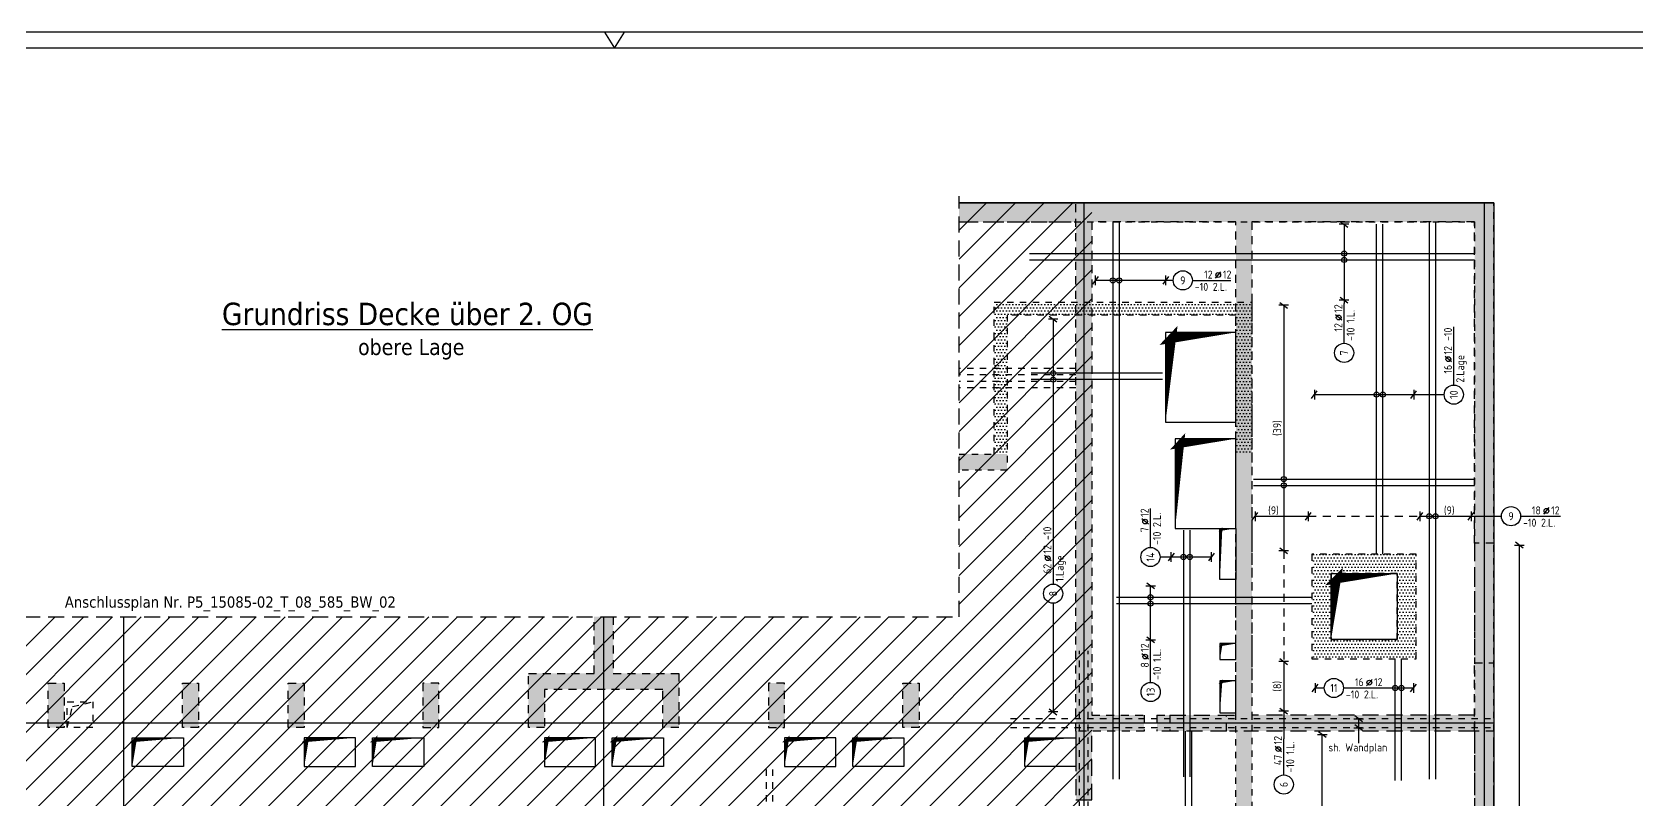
# Model space of a CAD drawing. Extents: x -10 to 81.8, y -37.7 to 49.1.
# Drawn here: x 20.63 to 45.69, y 30.06 to 42.05 of the extents above; entities that cross this region are included whole.
import ezdxf
from ezdxf.enums import TextEntityAlignment as Align

# ---------------------------------------------------------------- set-up
doc = ezdxf.new("R2010")
doc.units = 0
doc.header["$LTSCALE"] = 0.5
for name, pattern in [('AUSGEZOGEN', [1000.01, 1000, 0.01]), ('DASHED', [0.75, 0.5, -0.25]), ('DOT', [0.175, 0.05, -0.125]), ('HIDDEN2', [0.187, 0.125, -0.062]), ('PUNKT', [0.175, 0.05, -0.125]), ('STRICHLINIE', [0.75, 0.5, -0.25]), ('VERDECKT', [0.375, 0.25, -0.125])]:
    doc.linetypes.add(name, pattern=pattern)
for name, color, linetype in [('ACHSEN', 7, 'Continuous'), ('BETON', 7, 'Continuous'), ('Brüstung DG', 7, 'Continuous'), ('DD', 7, 'Continuous'), ('DG', 7, 'Continuous'), ('grau_hell', 7, 'Continuous'), ('grau_mittel', 7, 'Continuous'), ('HILFE', 7, 'Continuous'), ('RAHMEN', 7, 'Continuous'), ('RND', 7, 'Continuous'), ('SCHATTEN', 7, 'Continuous'), ('TEXT', 7, 'Continuous'), ('VERDECKT', 7, 'Continuous'), ('VERDECKT2', 7, 'Continuous')]:
    doc.layers.add(name, color=color, linetype=linetype)
doc.styles.add('helv', font='tahoma.ttf')
doc.styles.add('txt', font='isocp.shx')
pattern_1 = [(0, (-74.13047, 79.29311), (0.025, 0.05), [0, -0.05])]

# ---------------------------------------------------------------- blocks, each defined once
blk = doc.blocks.new('DINA0')
at = {"layer": 'RAHMEN'}
blk.add_line((118.9, 84.1), (0, 84.1), dxfattribs=at)
at = {"layer": 'RAHMEN', "color": 7, "linetype": 'Continuous'}
for p, q in [((59.14, 84.1), (59.45, 83.6)), ((59.45, 83.6), (59.76, 84.1))]:
    blk.add_line(p, q, dxfattribs=at)
at = {"layer": 'RAHMEN', "color": 5}
blk.add_line((118.4, 83.6), (2, 83.6), dxfattribs=at)
blk = doc.blocks.new('lei_gre')
at = {"layer": 'RND', "color": 7, "linetype": 'Continuous'}
for p, q in [((-0.09, -0.12), (0.09, 0.12)), ((0, 0.15), (0, -0.15))]:
    blk.add_line(p, q, dxfattribs=at)
blk = doc.blocks.new('RND_LEI')
at = {"layer": 'RND', "color": 7, "linetype": 'Continuous'}
blk.add_line((1.022, 0.066), (1.19, 0.27), dxfattribs=at)
for centre, radius in [((0, 0), 0.3), ((1.106, 0.168), 0.075)]:
    blk.add_circle(centre, radius, dxfattribs=at)
at = {"layer": 'RND', "color": 7, "linetype": 'Continuous', "style": 'txt'}
blk.add_attdef('POSL', text='', height=0.25, dxfattribs=at).set_placement((0, 0), align=Align.MIDDLE)
blk.add_attdef('ANZ', text='', height=0.25, dxfattribs=at).set_placement((0.931, 0.057), align=Align.RIGHT)
for tag, p in [('DUM', (1.253, 0.057)), ('ABSTD', (1.674, 0.057)), ('POSTXT', (0.374, -0.327))]:
    blk.add_attdef(tag, p, '', height=0.25, dxfattribs=at)

msp = doc.modelspace()

# ---------------------------------------------------------------- hatches: boundary and pattern name
at = {"layer": 'Brüstung DG', "linetype": 'DOT'}
h = msp.add_hatch(dxfattribs=at)
h.set_pattern_fill('DOTS', color=102, scale=0.8, double=1)
h.set_pattern_definition(pattern_1)
h.paths.add_polyline_path([(35.1045, 39.3866), (35.1045, 39.0866), (43.1545, 39.0866), (43.1545, 18.4366), (4.6895, 18.4366), (4.6895, 22.0616), (4.4795, 22.0616), (4.4795, 18.1366), (43.4545, 18.1366), (43.4545, 39.3866)])
h.paths.add_polyline_path([(12.2545, 39.0866), (12.2545, 39.3866), (4.5295, 39.3866), (4.5295, 38.4216), (4.6895, 38.4216), (4.6895, 39.0866)], flags=17)
at = {"layer": 'Brüstung DG', "linetype": 'AUSGEZOGEN'}
h = msp.add_hatch(dxfattribs=at)
h.set_pattern_fill('DOTS', color=102, scale=0.8, double=1)
h.set_pattern_definition([(0, (-79.510814, 79.29311), (0.025, 0.05), [0, -0.05])])
h.paths.add_polyline_path([(40.6145, 33.8966), (40.6145, 32.2666), (42.2445, 32.2666), (42.2445, 33.8966)])
h.paths.add_polyline_path([(40.9145, 33.5966), (40.9145, 32.5666), (41.9445, 32.5666), (41.9445, 33.5966)], flags=16)
at = {"layer": 'DG', "linetype": 'AUSGEZOGEN'}
h = msp.add_hatch(dxfattribs=at)
h.set_pattern_fill('DOTS', scale=0.8, double=1)
h.set_pattern_definition([(0, (-74.13047, 74.84552), (0.025, 0.05), [0, -0.05])])
h.paths.add_polyline_path([(39.4295, 37.6316), (39.4295, 35.4616), (39.6795, 35.4616), (39.6795, 37.8316), (35.6545, 37.8316), (35.6545, 35.4616), (35.8545, 35.4616), (35.8545, 37.6316)])
h = msp.add_hatch(dxfattribs=at)
h.set_pattern_fill('DOTS', scale=0.8, double=1)
h.set_pattern_definition(pattern_1)
h.paths.add_polyline_path([(13.4345, 22.3116), (13.4345, 22.0616), (37.3295, 22.0616), (37.3295, 22.3116)])
h.paths.add_polyline_path([(34.2295, 25.1366), (34.2295, 27.1116), (36.9295, 27.1116), (36.9295, 26.6466), (37.1795, 26.6466), (37.1795, 27.3616), (33.9795, 27.3616), (33.9795, 24.8866), (37.1795, 24.8866), (37.1795, 25.5966), (36.9295, 25.5966), (36.9295, 25.1366)])
h.paths.add_polyline_path([(31.0795, 28.7566), (31.0795, 28.4566), (31.3795, 28.4566), (31.3795, 28.7566)])
h.paths.add_polyline_path([(26.7795, 28.7566), (26.4795, 28.7566), (26.4795, 28.4566), (26.7795, 28.4566)])
h.paths.add_polyline_path([(23.0295, 28.7566), (22.7295, 28.7566), (22.7295, 28.4566), (23.0295, 28.4566)])
h.paths.add_polyline_path([(14.7895, 28.4566), (14.7895, 28.7566), (14.4895, 28.7566), (14.4895, 28.4566)])
h.paths.add_polyline_path([(39.4295, 35.4616), (39.4295, 22.3116), (39.2795, 22.3116), (39.2795, 22.0616), (39.6795, 22.0616), (39.6795, 35.4616)])
h.paths.add_polyline_path([(4.6895, 32.3116), (4.4795, 32.3116), (4.4795, 22.0616), (10.6745, 22.0616), (10.6745, 22.3116), (4.6895, 22.3116)])
h.paths.add_polyline_path([(12.2545, 35.2116), (12.2545, 35.4616), (12.2045, 35.4616), (12.2045, 35.2116)])
h.paths.add_polyline_path([(35.1045, 35.4616), (35.1045, 35.2116), (35.8545, 35.2116), (35.8545, 35.4616)])
at = {"layer": 'grau_hell', "linetype": 'AUSGEZOGEN'}
h = msp.add_hatch(dxfattribs=at)
h.set_pattern_fill('ANSI31', color=9, scale=0.1, style=0, double=1)
h.set_pattern_definition([(45, (0, -25.33528), (-0.2245064, 0.2245064), [])])
h.paths.add_polyline_path([(37.1795, 31.3866), (37.1795, 39.3866), (35.1045, 39.3866), (35.1045, 32.9208), (12.2545, 32.9208), (12.2545, 39.3866), (8.1795, 39.3866), (8.1795, 31.1366), (10.9295, 31.1366), (10.9295, 29.5116), (19.9795, 29.5116), (19.9795, 24.8866), (34.2295, 24.8866), (34.2295, 27.1116), (37.1795, 27.1116)])
at = {"layer": 'grau_mittel'}
h = msp.add_hatch(color=61, dxfattribs=at)
h.paths.add_polyline_path([(43.4545, 39.3866), (36.9295, 39.3866), (36.9295, 31.1366), (37.9945, 31.1366), (37.9945, 31.3866), (37.1795, 31.3866), (37.1795, 39.0866), (39.4295, 39.0866), (39.4295, 31.3866), (39.2795, 31.3866), (39.2795, 31.1366), (39.6795, 31.1366), (39.6795, 39.0866), (43.1545, 39.0866), (43.1545, 34.0716), (43.4545, 34.0716)])
h.paths.add_polyline_path([(43.4545, 34.0716), (43.1545, 34.0716), (43.1545, 32.2016), (43.4545, 32.2016)], flags=17)
h.paths.add_polyline_path([(43.4545, 32.2016), (43.1545, 32.2016), (43.1545, 31.1366), (43.4545, 31.1366)])
h.paths.add_polyline_path([(43.1545, 31.1366), (43.1545, 31.3866), (39.6795, 31.3866), (39.6795, 31.1366)])
h.paths.add_polyline_path([(39.2795, 31.1366), (39.2795, 31.3866), (38.3945, 31.3866), (38.3945, 31.1366)], flags=17)
h.paths.add_polyline_path([(38.3945, 31.3866), (38.1945, 31.3866), (38.1945, 31.1366), (38.3945, 31.1366)], flags=17)
h.paths.add_polyline_path([(43.4545, 31.1366), (43.1545, 31.1366), (43.1545, 25.1616), (43.4545, 25.1616)])
h.paths.add_polyline_path([(43.1545, 24.8616), (43.4545, 24.8616), (43.4545, 25.1616), (43.1545, 25.1616)])
h.paths.add_polyline_path([(43.1545, 20.6366), (43.4545, 20.6366), (43.4545, 24.8616), (43.1545, 24.8616)])
h.paths.add_polyline_path([(43.4545, 20.6366), (43.1545, 20.6366), (43.1545, 18.4366), (42.9045, 18.4366), (42.9045, 18.1366), (43.4545, 18.1366)])
h.paths.add_polyline_path([(37.2045, 18.4366), (37.2045, 18.1366), (42.9045, 18.1366), (42.9045, 18.4366)])
h.paths.add_polyline_path([(36.9045, 18.4366), (36.9045, 18.1366), (37.2045, 18.1366), (37.2045, 18.4366)])
h.paths.add_polyline_path([(29.7045, 18.4366), (29.7045, 18.1366), (36.9045, 18.1366), (36.9045, 18.4366)])
h.paths.add_polyline_path([(29.4045, 18.4366), (29.4045, 18.1366), (29.7045, 18.1366), (29.7045, 18.4366)])
h.paths.add_polyline_path([(22.2045, 18.4366), (22.2045, 18.1366), (29.4045, 18.1366), (29.4045, 18.4366)])
h.paths.add_polyline_path([(21.9045, 18.1366), (22.2045, 18.1366), (22.2045, 18.4366), (21.9045, 18.4366)])
h.paths.add_polyline_path([(14.7045, 18.4366), (14.7045, 18.1366), (21.9045, 18.1366), (21.9045, 18.4366)])
h.paths.add_polyline_path([(14.7045, 18.4366), (14.4045, 18.4366), (14.4045, 18.1366), (14.7045, 18.1366)])
h.paths.add_polyline_path([(8.4545, 18.4366), (8.4545, 18.1366), (14.4045, 18.1366), (14.4045, 18.4366)])
h.paths.add_polyline_path([(8.1545, 18.4366), (8.1545, 18.1366), (8.4545, 18.1366), (8.4545, 18.4366)])
h.paths.add_polyline_path([(5.0545, 18.4366), (5.0545, 18.1366), (8.1545, 18.1366), (8.1545, 18.4366)])
h.paths.add_polyline_path([(4.6895, 18.4366), (4.6895, 25.2315), (4.0245, 25.2315), (4.0245, 24.9315), (4.4795, 24.9315), (4.4795, 18.1366), (5.0545, 18.1366), (5.0545, 18.4366)])
h.paths.add_polyline_path([(4.7545, 27.2815), (4.6895, 27.2815), (4.4045, 27.2815), (4.4045, 25.2315), (4.6895, 25.2315), (4.7545, 25.2315)])
h.paths.add_polyline_path([(4.6895, 39.0866), (8.1795, 39.0866), (8.1795, 31.1366), (8.5795, 31.1366), (8.5795, 31.3866), (8.4295, 31.3866), (8.4295, 39.0866), (10.6795, 39.0866), (10.6795, 31.3866), (9.9145, 31.3866), (9.9145, 31.1366), (10.9295, 31.1366), (10.9295, 39.3866), (4.5295, 39.3866), (4.5295, 32.3116), (4.4795, 32.3116), (4.4795, 27.5815), (4.0245, 27.5815), (4.0245, 27.2815), (4.6895, 27.2815)])
h.paths.add_polyline_path([(4.7545, 31.3866), (4.7545, 31.1366), (8.1795, 31.1366), (8.1795, 31.3866)], flags=17)
h.paths.add_polyline_path([(8.5795, 31.3866), (8.5795, 31.1366), (9.4645, 31.1366), (9.4645, 31.3866)], flags=17)
h.paths.add_polyline_path([(9.4645, 31.3866), (9.4645, 31.1366), (9.7145, 31.1366), (9.7145, 31.3866)], flags=17)
h.paths.add_polyline_path([(10.9295, 31.1366), (10.6795, 31.1366), (10.6795, 29.5116), (10.9295, 29.5116)], flags=17)
h.paths.add_polyline_path([(8.1795, 29.5116), (8.1795, 24.8866), (8.5795, 24.8866), (8.5795, 25.1366), (8.4295, 25.1366), (8.4295, 29.2616), (14.5145, 29.2616), (14.5145, 28.9066), (14.7645, 28.9066), (14.7645, 29.2616), (15.8245, 29.2616), (15.8245, 29.5116)])
h.paths.add_polyline_path([(9.5895, 24.8866), (9.5895, 25.1366), (8.5795, 25.1366), (8.5795, 24.8866)], flags=17)
h.paths.add_polyline_path([(9.5895, 24.8866), (9.7895, 24.8866), (9.7895, 25.1366), (9.5895, 25.1366)])
h.paths.add_polyline_path([(9.9895, 25.1366), (9.9895, 24.8866), (12.9045, 24.8866), (12.9045, 25.1366)], flags=16)
h.paths.add_polyline_path([(13.1045, 25.1366), (13.1045, 24.8866), (13.3545, 24.8866), (13.3545, 25.1366)], flags=16)
h.paths.add_polyline_path([(13.3545, 25.1366), (13.3545, 24.8866), (14.3645, 24.8866), (14.3645, 25.1366)], flags=16)
h.paths.add_polyline_path([(14.5145, 25.1366), (14.3645, 25.1366), (14.3645, 24.8866), (14.9145, 24.8866), (14.9145, 25.1366), (14.7645, 25.1366), (14.7645, 27.8216), (16.1245, 27.8216), (16.1245, 28.0716), (14.7645, 28.0716), (14.7645, 28.7566), (14.5145, 28.7566)])
h.paths.add_polyline_path([(14.9145, 25.1366), (14.9145, 24.8866), (15.9245, 24.8866), (15.9245, 25.1366)], flags=16)
h.paths.add_polyline_path([(15.9245, 24.8866), (16.1745, 24.8866), (16.1745, 25.1366), (15.9245, 25.1366)])
h.paths.add_polyline_path([(16.5795, 29.2616), (16.5795, 29.5116), (16.2245, 29.5116), (16.2245, 29.2616)])
h.paths.add_polyline_path([(17.4645, 29.2616), (17.4645, 29.5116), (16.5795, 29.5116), (16.5795, 29.2616)])
h.paths.add_polyline_path([(18.7795, 29.2616), (18.7795, 25.1366), (16.3745, 25.1366), (16.3745, 24.8866), (20.5295, 24.8866), (20.5295, 25.1366), (19.0295, 25.1366), (19.0295, 29.2616), (19.9795, 29.2616), (19.9795, 28.4816), (21.3545, 28.4816), (21.3545, 28.7316), (20.2295, 28.7316), (20.2295, 29.5116), (17.4645, 29.5116), (17.4645, 29.2616)])
h.paths.add_polyline_path([(16.3245, 28.0716), (16.3245, 27.8216), (17.8645, 27.8216), (17.8645, 28.0716)])
h.paths.add_polyline_path([(20.7295, 25.1366), (20.7295, 24.8866), (29.9045, 24.8866), (29.9045, 25.1366)])
h.paths.add_polyline_path([(25.1045, 28.4816), (25.1045, 28.7316), (22.7545, 28.7316), (22.7545, 28.4816)])
h.paths.add_polyline_path([(28.6545, 28.4816), (28.6545, 28.7316), (26.5045, 28.7316), (26.5045, 28.4816)])
h.paths.add_polyline_path([(30.0545, 28.7316), (30.0545, 28.4816), (31.3545, 28.4816), (31.3545, 29.2616), (32.7345, 29.2616), (32.7345, 29.5116), (31.1045, 29.5116), (31.1045, 28.7316)])
h.paths.add_polyline_path([(31.3545, 26.9116), (31.1045, 26.9116), (31.1045, 25.1366), (30.1045, 25.1366), (30.1045, 24.8866), (31.5045, 24.8866), (31.5045, 25.1366), (31.3545, 25.1366)])
h.paths.add_polyline_path([(32.3895, 24.8866), (32.3895, 25.1366), (31.5045, 25.1366), (31.5045, 24.8866)])
h.paths.add_polyline_path([(32.3895, 25.1366), (32.3895, 24.8866), (33.0945, 24.8866), (33.0945, 25.1366)], flags=17)
h.paths.add_polyline_path([(33.6945, 25.1366), (33.6945, 24.8866), (37.1795, 24.8866), (37.1795, 25.5966), (36.9295, 25.5966), (36.9295, 25.1366), (34.2295, 25.1366), (34.2295, 27.1116), (36.9295, 27.1116), (36.9295, 26.6466), (37.1795, 26.6466), (37.1795, 26.8966), (37.0995, 26.8966), (37.0995, 27.0466), (37.1795, 27.0466), (37.1795, 27.5113), (36.9295, 27.5113), (36.9295, 27.3616), (32.3895, 27.3616), (32.3895, 27.1116), (33.9795, 27.1116), (33.9795, 25.1366)])
h.paths.add_polyline_path([(36.9295, 26.6466), (36.9295, 25.5966), (37.1795, 25.5966), (37.1795, 26.6466)], flags=17)
h.paths.add_polyline_path([(36.9295, 27.5113), (37.1795, 27.5113), (37.1795, 28.3963), (36.9295, 28.3963)])
h.paths.add_polyline_path([(37.1795, 28.6616), (36.9295, 28.6616), (36.9295, 28.3963), (37.1795, 28.3963)])
h.paths.add_polyline_path([(36.6295, 29.5116), (36.6295, 29.2616), (37.1795, 29.2616), (37.1795, 29.5116)])
h.paths.add_polyline_path([(36.0294, 29.2616), (36.0294, 29.5116), (33.3345, 29.5116), (33.3345, 29.2616)])
h.paths.add_polyline_path([(32.3895, 27.1116), (32.3895, 27.3616), (31.5045, 27.3616), (31.5045, 27.1116)])
h.paths.add_polyline_path([(31.5045, 27.1116), (31.5045, 27.3616), (31.3545, 27.3616), (31.3545, 28.2816), (31.1045, 28.2816), (31.1045, 27.1116)])
h.paths.add_polyline_path([(37.1795, 31.1366), (36.9295, 31.1366), (36.9295, 30.0616), (37.1795, 30.0616)])
h.paths.add_polyline_path([(34.2295, 31.1916), (34.4795, 31.1916), (34.4795, 31.8866), (34.2295, 31.8866)])
h.paths.add_polyline_path([(32.3795, 31.8866), (32.1295, 31.8866), (32.1295, 31.1916), (32.3795, 31.1916)])
h.paths.add_polyline_path([(13.6295, 31.8866), (13.3795, 31.8866), (13.3795, 31.1916), (13.6295, 31.1916)])
h.paths.add_polyline_path([(15.7295, 31.8866), (15.4795, 31.8866), (15.4795, 31.1916), (15.7295, 31.1916)])
h.paths.add_polyline_path([(17.3795, 31.8866), (17.1295, 31.8866), (17.1295, 31.1916), (17.3795, 31.1916)])
h.paths.add_polyline_path([(19.4795, 31.8866), (19.2295, 31.8866), (19.2295, 31.1916), (19.4795, 31.1916)])
h.paths.add_polyline_path([(20.8795, 31.1916), (21.1295, 31.1916), (21.1295, 31.8866), (20.8795, 31.8866)])
h.paths.add_polyline_path([(22.9795, 31.1916), (23.2295, 31.1916), (23.2295, 31.8866), (22.9795, 31.8866)])
h.paths.add_polyline_path([(24.8795, 31.8866), (24.6295, 31.8866), (24.6295, 31.1916), (24.8795, 31.1916)])
h.paths.add_polyline_path([(26.7295, 31.1916), (26.9795, 31.1916), (26.9795, 31.8866), (26.7295, 31.8866)])
h.paths.add_polyline_path([(29.7045, 32.9208), (29.4045, 32.9208), (29.4045, 32.0366), (28.3795, 32.0366), (28.3795, 31.1916), (28.6295, 31.1916), (28.6295, 31.7866), (30.4795, 31.7866), (30.4795, 31.1916), (30.7295, 31.1916), (30.7295, 32.0366), (29.7045, 32.0366)])
h.paths.add_polyline_path([(35.1045, 39.3866), (35.1045, 39.0866), (36.9295, 39.0866), (36.9295, 39.3866)])
h.paths.add_polyline_path([(12.2545, 39.0866), (12.2545, 39.3866), (10.9295, 39.3866), (10.9295, 39.0866)])

# ---------------------------------------------------------------- linework, layer by layer
at = {"layer": 'ACHSEN', "color": 140, "linetype": 'AUSGEZOGEN'}
for p, q in [((43.4545, 39.3866), (35.1045, 39.3866)), ((37.0545, 39.3866), (37.0545, 17.1366)), ((43.3045, 39.3866), (43.3045, 17.1366)), ((22.0545, 32.9208), (22.0545, 17.1366)), ((29.5545, 32.9208), (29.5545, 17.1366)), ((43.4545, 31.2616), (2.2545, 31.2616))]:
    msp.add_line(p, q, dxfattribs=at)
at = {"layer": 'BETON', "color": 6, "linetype": 'AUSGEZOGEN'}
for p, q in [((35.1045, 39.3866), (43.4545, 39.3866)), ((43.4545, 39.3866), (43.4545, 18.1366))]:
    msp.add_line(p, q, dxfattribs=at)
for points in [[(38.3295, 35.9616), (39.4295, 35.9616), (39.4295, 37.3616), (38.3295, 37.3616)], [(38.4795, 34.3016), (39.4295, 34.3016), (39.4295, 35.7016), (38.4795, 35.7016)], [(39.4295, 33.5016), (39.1795, 33.5016), (39.1795, 34.3016), (39.4295, 34.3016)], [(40.9145, 33.5966), (41.9445, 33.5966), (41.9445, 32.5666), (40.9145, 32.5666)], [(39.1795, 32.2516), (39.4295, 32.2516), (39.4295, 32.5016), (39.1795, 32.5016)], [(39.1795, 31.4216), (39.4295, 31.4216), (39.4295, 31.9216), (39.1795, 31.9216)], [(22.1945, 31.0316), (22.9945, 31.0316), (22.9945, 30.5816), (22.1945, 30.5816)], [(24.8795, 30.5816), (25.6795, 30.5816), (25.6795, 31.0316), (24.8795, 31.0316)], [(25.9445, 31.0316), (26.7445, 31.0316), (26.7445, 30.5816), (25.9445, 30.5816)], [(29.4295, 31.0316), (28.6295, 31.0316), (28.6295, 30.5816), (29.4295, 30.5816)], [(29.6895, 31.0316), (30.4895, 31.0316), (30.4895, 30.5816), (29.6895, 30.5816)], [(33.1795, 31.0316), (32.3795, 31.0316), (32.3795, 30.5816), (33.1795, 30.5816)], [(33.4445, 31.0316), (34.2445, 31.0316), (34.2445, 30.5816), (33.4445, 30.5816)], [(36.1295, 31.0316), (36.9295, 31.0316), (36.9295, 30.5816), (36.1295, 30.5816)]]:
    msp.add_lwpolyline(points, close=True, dxfattribs=at)
at = {"layer": 'Brüstung DG', "color": 102, "linetype": 'DOT'}
for p, q in [((40.6145, 33.8966), (40.6145, 32.2666)), ((42.2445, 33.8966), (40.6145, 33.8966)), ((42.2445, 32.2666), (42.2445, 33.8966)), ((41.9445, 33.5966), (40.9145, 33.5966)), ((40.9145, 33.5966), (40.9145, 32.5666)), ((41.9445, 32.5666), (41.9445, 33.5966)), ((40.9145, 32.5666), (41.9445, 32.5666)), ((40.6145, 32.2666), (42.2445, 32.2666))]:
    msp.add_line(p, q, dxfattribs=at)
at = {"layer": 'Brüstung DG', "color": 102, "linetype": 'PUNKT', "lineweight": -2}
msp.add_lwpolyline([(35.1045, 39.0866), (43.1545, 39.0866), (43.1545, 18.4366), (4.6895, 18.4366), (4.6895, 22.0616), (4.4795, 22.0616), (4.4795, 18.1366), (43.4545, 18.1366), (43.4545, 39.3866), (35.1045, 39.3866)], dxfattribs=at)
at = {"layer": 'DD', "color": 7, "linetype": 'HIDDEN2'}
for p, q in [((21.2596, 31.5181), (21.5795, 31.5916)), ((21.1795, 31.1916), (21.2596, 31.5181))]:
    msp.add_line(p, q, dxfattribs=at)
msp.add_lwpolyline([(21.1795, 31.5916), (21.5795, 31.5916), (21.5795, 31.1916), (21.1795, 31.1916)], close=True, dxfattribs=at)
at = {"layer": 'DG', "color": 7, "linetype": 'PUNKT', "lineweight": -2}
for p, q in [((35.6545, 35.4616), (35.6545, 37.8316)), ((35.6545, 37.8316), (39.6795, 37.8316)), ((39.4295, 37.6316), (35.8545, 37.6316)), ((35.8545, 37.6316), (35.8545, 35.2116)), ((39.4295, 22.3116), (39.4295, 37.6316)), ((39.6795, 37.8316), (39.6795, 22.0616)), ((35.1045, 35.4616), (35.6545, 35.4616)), ((35.8545, 35.2116), (35.1045, 35.2116))]:
    msp.add_line(p, q, dxfattribs=at)
at = {"layer": 'HILFE', "color": 102, "linetype": 'DASHED'}
for p, q in [((35.1045, 32.9208), (35.1045, 39.4866)), ((12.2545, 32.9208), (35.1045, 32.9208))]:
    msp.add_line(p, q, dxfattribs=at)
at = {"layer": 'HILFE', "color": 102, "linetype": 'AUSGEZOGEN'}
msp.add_line((41.3464, 30.9451), (41.3464, 31.3281), dxfattribs=at)
at = {"layer": 'RND', "color": 7, "linetype": 'AUSGEZOGEN'}
for p, q in [((41.1176, 39.0491), (41.1176, 37.8667)), ((38.3318, 38.1732), (37.2341, 38.1732)), ((38.449, 38.1732), (38.3318, 38.1732)), ((38.749, 38.1732), (39.3515, 38.1732)), ((41.1176, 37.8667), (41.1176, 37.811)), ((40.1754, 37.7841), (40.1754, 33.9518)), ((41.1176, 37.1912), (41.1176, 37.811)), ((36.5742, 37.5699), (36.5742, 33.4319)), ((42.8303, 36.5396), (42.8303, 37.4459)), ((40.6541, 36.3896), (42.2043, 36.3896)), ((42.2043, 36.3896), (42.6803, 36.3896)), ((38.0939, 34.0041), (38.0939, 34.6105)), ((39.7265, 34.4906), (40.5589, 34.4906)), ((42.3014, 34.4906), (43.1, 34.4906)), ((43.1, 34.4906), (43.5746, 34.4906)), ((43.8746, 34.4906), (44.497, 34.4906)), ((38.417, 33.8541), (38.2439, 33.8541)), ((39.0458, 33.8541), (38.417, 33.8541)), ((43.8554, 24.9026), (43.8554, 34.0386)), ((38.0963, 32.5592), (38.0963, 33.4017)), ((36.5742, 33.1319), (36.5742, 31.4361)), ((38.0963, 32.5107), (38.0963, 32.5592)), ((38.0963, 31.8962), (38.0963, 32.5107)), ((40.1754, 32.2222), (40.1754, 31.4485)), ((40.6664, 31.8089), (40.8088, 31.8089)), ((41.1088, 31.8089), (42.201, 31.8089)), ((40.1754, 31.4485), (40.1754, 31.0173)), ((40.7778, 28.5543), (40.7778, 31.0812)), ((40.1754, 30.4515), (40.1754, 31.0173))]:
    msp.add_line(p, q, dxfattribs=at)
at = {"layer": 'RND', "color": 7, "linetype": 'VERDECKT'}
for p, q in [((40.5589, 34.4906), (42.3014, 34.4906)), ((40.1754, 33.9518), (40.1754, 32.2222))]:
    msp.add_line(p, q, dxfattribs=at)
at = {"layer": 'RND', "color": 1, "linetype": 'AUSGEZOGEN'}
for points in [[(37.5069, 39.0866), (37.5069, 30.3866)], [(37.6069, 39.0866), (37.6069, 30.3866)], [(41.6246, 33.8991), (41.6246, 39.0491)], [(41.7246, 33.8991), (41.7246, 39.0491)], [(42.4464, 39.0866), (42.4464, 30.3866)], [(42.5464, 39.0866), (42.5464, 30.3866)], [(36.2045, 38.5921), (43.1545, 38.5921)], [(36.2045, 38.4921), (43.1545, 38.4921)], [(38.2795, 36.7246), (36.2295, 36.7246)], [(38.2795, 36.6246), (36.2295, 36.6246)], [(39.7045, 35.0715), (43.1545, 35.0715)], [(39.7045, 34.9715), (43.1545, 34.9715)], [(38.6086, 34.2716), (38.6086, 30.4216)], [(38.7086, 34.2716), (38.7086, 30.4216)], [(37.5645, 33.2264), (40.6145, 33.2264)], [(37.5645, 33.1264), (40.6145, 33.1264)], [(41.9133, 30.3666), (41.9133, 32.2666)], [(42.0133, 30.3666), (42.0133, 32.2666)], [(38.6364, 31.1366), (38.6364, 18.4366)], [(38.7364, 31.1366), (38.7364, 18.4366)]]:
    msp.add_lwpolyline(points, dxfattribs=at)
at = {"layer": 'RND', "color": 1, "linetype": 'HIDDEN2'}
for points in [[(36.9295, 36.7968), (35.1045, 36.7968)], [(36.9294, 36.6968), (35.1045, 36.6968)], [(36.9295, 36.5968), (35.1045, 36.5968)], [(36.9294, 36.4968), (35.1045, 36.4968)], [(36.9882, 27.7366), (36.9882, 32.3866)], [(37.1221, 27.7366), (37.1221, 32.3866)], [(43.4057, 31.3281), (35.9057, 31.3281)], [(43.4057, 31.1889), (35.9057, 31.1889)], [(32.0909, 30.5366), (32.0909, 26.1866)], [(32.1909, 30.5366), (32.1909, 26.1866)]]:
    msp.add_lwpolyline(points, dxfattribs=at)
at = {"layer": 'RND', "color": 7, "linetype": 'AUSGEZOGEN'}
for centre in [(41.1176, 38.5921), (41.1176, 38.4921), (37.5069, 38.1732), (37.6069, 38.1732), (36.5742, 36.7246), (36.5742, 36.6246), (41.6246, 36.3896), (41.7246, 36.3896), (40.1754, 35.0715), (40.1754, 34.9715), (42.4464, 34.4906), (42.5464, 34.4906), (38.6086, 33.8541), (38.7086, 33.8541), (38.0963, 33.2264), (38.0963, 33.1264), (41.9133, 31.8089), (42.0133, 31.8089)]:
    msp.add_circle(centre, 0.04, dxfattribs=at)
at = {"layer": 'SCHATTEN', "color": 1, "linetype": 'AUSGEZOGEN'}
for points in [[(38.3295, 35.9616, 0, 0.174, 0), (38.4163, 37.3562, 0, 0, 0), (38.3368, 37.2722, 0.1794, 0, 0), (39.4295, 37.3616, 0, 0, 0)], [(38.4795, 34.3016, 0, 0.148, 0), (38.5533, 35.6977, 0, 0, 0), (38.4858, 35.6244, 0.1549, 0, 0), (39.4295, 35.7016, 0, 0, 0)], [(39.1795, 33.5016, 0, 0.037, 0), (39.1979, 34.3011, 0, 0, 0), (39.1811, 34.2813, 0.0408, 0, 0), (39.4295, 34.3016, 0, 0, 0)], [(40.9145, 32.5666, 0, 0.168, 0), (40.9982, 33.5897, 0, 0, 0), (40.9213, 33.5129, 0.168, 0, 0), (41.9445, 33.5966, 0, 0, 0)], [(39.1795, 32.2516, 0, 0.0408, 0), (39.1998, 32.4999, 0, 0, 0), (39.1811, 32.4813, 0.0408, 0, 0), (39.4295, 32.5016, 0, 0, 0)], [(39.1795, 31.4216, 0, 0.038, 0), (39.1984, 31.9208, 0, 0, 0), (39.1811, 31.9013, 0.0408, 0, 0), (39.4295, 31.9216, 0, 0, 0)], [(22.1945, 30.5816, 0, 0.0734, 0), (22.231, 31.0286, 0, 0, 0), (22.1959, 30.9971, 0.0689, 0, 0), (22.9945, 31.0316, 0, 0, 0)], [(24.8795, 30.5816, 0, 0.0734, 0), (24.916, 31.0286, 0, 0, 0), (24.8809, 30.9971, 0.0689, 0, 0), (25.6795, 31.0316, 0, 0, 0)], [(25.9445, 30.5816, 0, 0.0734, 0), (25.981, 31.0286, 0, 0, 0), (25.9459, 30.9971, 0.0689, 0, 0), (26.7445, 31.0316, 0, 0, 0)], [(28.6295, 30.5816, 0, 0.0734, 0), (28.666, 31.0286, 0, 0, 0), (28.6309, 30.9971, 0.0689, 0, 0), (29.4295, 31.0316, 0, 0, 0)], [(29.6895, 30.5816, 0, 0.0734, 0), (29.726, 31.0286, 0, 0, 0), (29.6909, 30.9971, 0.0689, 0, 0), (30.4895, 31.0316, 0, 0, 0)], [(32.3795, 30.5816, 0, 0.0734, 0), (32.416, 31.0286, 0, 0, 0), (32.3809, 30.9971, 0.0689, 0, 0), (33.1795, 31.0316, 0, 0, 0)], [(33.4445, 30.5816, 0, 0.0734, 0), (33.481, 31.0286, 0, 0, 0), (33.4459, 30.9971, 0.0689, 0, 0), (34.2445, 31.0316, 0, 0, 0)], [(36.1295, 30.5816, 0, 0.0734, 0), (36.166, 31.0286, 0, 0, 0), (36.1309, 30.9971, 0.0689, 0, 0), (36.9295, 31.0316, 0, 0, 0)]]:
    msp.add_lwpolyline(points, format="xyseb", dxfattribs=at)
at = {"layer": 'VERDECKT', "color": 7, "linetype": 'VERDECKT', "lineweight": -2}
for p, q in [((36.9295, 31.1366), (36.9295, 39.3866)), ((36.9295, 39.3866), (43.4545, 39.3866)), ((43.4545, 39.3866), (43.4545, 34.0716)), ((39.4295, 39.0866), (37.1795, 39.0866)), ((37.1795, 39.0866), (37.1795, 31.3866)), ((39.4295, 31.3866), (39.4295, 39.0866)), ((43.1545, 39.0866), (39.6795, 39.0866)), ((39.6795, 39.0866), (39.6795, 31.1366)), ((43.1545, 34.0716), (43.1545, 39.0866)), ((43.4545, 34.0716), (43.1545, 34.0716)), ((29.4045, 32.0366), (29.4045, 32.9208)), ((29.7045, 32.9208), (29.7045, 32.0366)), ((28.3795, 31.1916), (28.3795, 32.0366)), ((28.3795, 32.0366), (29.4045, 32.0366)), ((29.7045, 32.0366), (30.7295, 32.0366)), ((30.7295, 32.0366), (30.7295, 31.1916)), ((30.4795, 31.7866), (28.6295, 31.7866)), ((28.6295, 31.7866), (28.6295, 31.1916)), ((30.4795, 31.1916), (30.4795, 31.7866)), ((37.1795, 31.3866), (37.9945, 31.3866)), ((38.1945, 31.3866), (38.3945, 31.3866)), ((38.3945, 31.3866), (38.3945, 31.1366)), ((39.2795, 31.1366), (39.2795, 31.3866)), ((39.2795, 31.3866), (39.4295, 31.3866)), ((28.6295, 31.1916), (28.3795, 31.1916)), ((30.7295, 31.1916), (30.4795, 31.1916)), ((37.9945, 31.1366), (36.9295, 31.1366)), ((38.3945, 31.1366), (38.1945, 31.1366)), ((39.6795, 31.1366), (39.2795, 31.1366))]:
    msp.add_line(p, q, dxfattribs=at)
at = {"layer": 'VERDECKT', "color": 7, "linetype": 'VERDECKT'}
for p, q in [((37.9945, 31.3866), (37.9945, 31.1366)), ((38.1945, 31.3866), (38.1945, 31.1366))]:
    msp.add_line(p, q, dxfattribs=at)
at = {"layer": 'VERDECKT', "color": 7, "linetype": 'VERDECKT', "lineweight": -2}
for points in [[(43.1545, 32.2016), (43.4545, 32.2016), (43.4545, 31.1366), (43.1545, 31.1366)], [(20.8795, 31.8866), (21.1295, 31.8866), (21.1295, 31.1916), (20.8795, 31.1916)], [(23.2295, 31.1916), (22.9795, 31.1916), (22.9795, 31.8866), (23.2295, 31.8866)], [(24.8795, 31.1916), (24.6295, 31.1916), (24.6295, 31.8866), (24.8795, 31.8866)], [(26.9795, 31.8866), (26.7295, 31.8866), (26.7295, 31.1916), (26.9795, 31.1916)], [(32.1295, 31.1916), (32.3795, 31.1916), (32.3795, 31.8866), (32.1295, 31.8866)], [(34.2295, 31.8866), (34.4795, 31.8866), (34.4795, 31.1916), (34.2295, 31.1916)]]:
    msp.add_lwpolyline(points, close=True, dxfattribs=at)
at = {"layer": 'VERDECKT2', "color": 7, "linetype": 'STRICHLINIE'}
for p, q in [((36.9295, 39.3866), (35.1045, 39.3866)), ((35.1045, 39.0866), (36.9295, 39.0866)), ((43.1545, 34.0716), (43.1545, 32.2016)), ((43.4545, 34.0716), (43.4545, 32.2016)), ((38.3945, 31.3866), (39.2795, 31.3866)), ((43.1545, 31.3866), (39.6795, 31.3866)), ((36.9295, 31.1366), (36.9295, 30.0616)), ((37.1795, 30.0616), (37.1795, 31.1366)), ((39.2795, 31.1366), (38.3945, 31.1366)), ((43.1545, 31.1366), (39.6795, 31.1366)), ((43.1545, 31.1366), (43.1545, 25.1616)), ((43.4545, 25.1616), (43.4545, 31.1366)), ((36.9295, 30.0616), (37.1795, 30.0616))]:
    msp.add_line(p, q, dxfattribs=at)

# ---------------------------------------------------------------- block references
at = {"xscale": 0.5, "yscale": 0.5, "zscale": 0.5}
msp.add_blockref('DINA0', (0, 0), dxfattribs=at)
at = {"layer": 'RND', "color": 7, "linetype": 'AUSGEZOGEN', "xscale": 0.5, "yscale": 0.5, "zscale": 0.5}
for p, rotation in [((41.1176, 39.0491), 270), ((37.2341, 38.1732), 180), ((38.3318, 38.1732), 180), ((41.1176, 37.8667), 270), ((36.5742, 37.5699), 270), ((40.1754, 37.7841), 270), ((43.8554, 34.0386), 90), ((38.417, 33.8541), 180), ((39.0458, 33.8541), 180), ((40.1754, 33.9518), 270), ((38.0963, 33.4017), 90), ((38.0963, 32.5592), 90), ((40.1754, 32.2222), 270), ((36.5742, 31.4361), 270), ((40.1754, 31.4485), 270), ((41.3464, 31.3281), 90), ((40.7778, 31.0812), 90), ((41.3464, 31.1889), 90)]:
    msp.add_blockref('lei_gre', p, dxfattribs=dict(at, rotation=rotation))
for p, values in [((38.599, 38.1732), {'POSL': '9', 'DUM': '12', 'ANZ': '12', 'POSTXT': '-10 2.L.'}), ((43.7246, 34.4906), {'POSL': '9', 'DUM': '12', 'ANZ': '18', 'POSTXT': '-10 2.L.'}), ((40.9588, 31.8089), {'POSL': '11', 'DUM': '12', 'ANZ': '16', 'POSTXT': '-10 2.L.'})]:
    msp.add_blockref('RND_LEI', p, dxfattribs=at).add_auto_attribs(values)
at = {"layer": 'RND', "color": 7, "linetype": 'AUSGEZOGEN', "xscale": 0.5, "yscale": 0.5, "zscale": 0.5, "rotation": 90}
for p, values in [((41.1176, 37.0412), {'POSL': '7', 'DUM': '12', 'ANZ': '12', 'POSTXT': '-10 1.L.'}), ((42.8303, 36.3896), {'POSL': '10', 'DUM': '12', 'ANZ': '16', 'ABSTD': '-10', 'POSTXT': '2.Lage'}), ((38.0939, 33.8541), {'POSL': '14', 'DUM': '12', 'ANZ': '7', 'POSTXT': '-10 2.L.'}), ((36.5742, 33.2819), {'POSL': '8', 'DUM': '12', 'ANZ': '62', 'ABSTD': '-10', 'POSTXT': '1.Lage'}), ((38.0963, 31.7462), {'POSL': '13', 'DUM': '12', 'ANZ': '8', 'POSTXT': '-10 1.L.'}), ((40.1754, 30.3015), {'POSL': '6', 'DUM': '12', 'ANZ': '47', 'POSTXT': '-10 1.L.'})]:
    msp.add_blockref('RND_LEI', p, dxfattribs=at).add_auto_attribs(values)
at = {"layer": 'RND', "color": 7, "linetype": 'AUSGEZOGEN', "xscale": 0.5, "yscale": 0.5, "zscale": 0.5}
for p in [(40.6541, 36.3896), (42.2043, 36.3896), (39.7265, 34.4906), (40.5589, 34.4906), (42.3014, 34.4906), (43.1, 34.4906), (40.6664, 31.8089), (42.201, 31.8089)]:
    msp.add_blockref('lei_gre', p, dxfattribs=at)

# ---------------------------------------------------------------- texts
at = {"layer": 'RND', "color": 7, "linetype": 'AUSGEZOGEN', "style": 'txt'}
for s, p in [('(39)', (40.0725, 35.868)), ('(8)', (40.0725, 31.8353))]:
    msp.add_text(s, height=0.125, rotation=90, dxfattribs=at).set_placement(p, align=Align.MIDDLE)
for p in [(40.0147, 34.5831), (42.7595, 34.5831)]:
    msp.add_text('(9)', height=0.125, dxfattribs=at).set_placement(p, align=Align.MIDDLE)
at = {"layer": 'TEXT', "color": 5, "linetype": 'AUSGEZOGEN', "style": 'helv'}
msp.add_text('%%UGrundriss Decke über 2. OG', height=0.35, dxfattribs=at).set_placement((23.5942, 37.4749))
at = {"layer": 'TEXT', "color": 6, "linetype": 'AUSGEZOGEN', "style": 'helv'}
msp.add_text('obere Lage', height=0.25, dxfattribs=at).set_placement((25.7205, 37.0079))
at = {"layer": 'TEXT', "color": 1, "linetype": 'AUSGEZOGEN', "style": 'helv'}
msp.add_text('Anschlussplan Nr. P5_15085-02_T_08_585_BW_02', height=0.175, dxfattribs=at).set_placement((21.1404, 33.0633))
at = {"layer": 'TEXT', "color": 7, "linetype": 'AUSGEZOGEN', "style": 'txt'}
msp.add_text('sh. Wandplan', height=0.125, dxfattribs=at).set_placement((40.8722, 30.8183))

doc.saveas('drawing.dxf')
